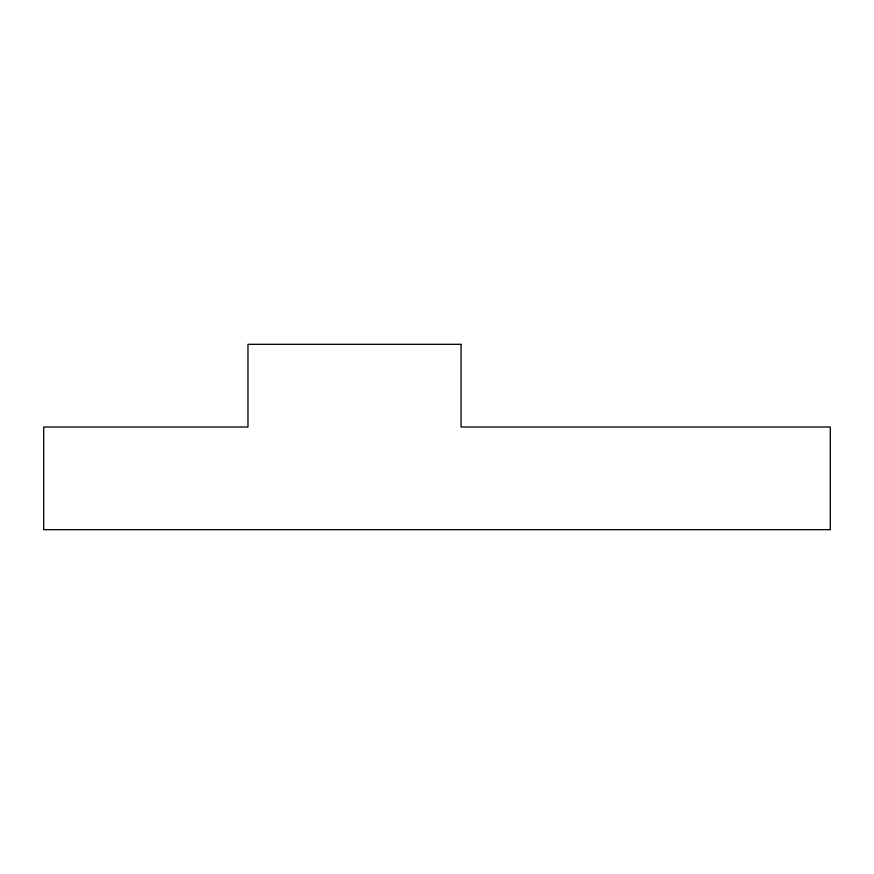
<?xml version="1.0" encoding="UTF-8"?>
<svg xmlns="http://www.w3.org/2000/svg" width="874" height="874" viewBox="0 0 874 874"><rect width="100%" height="100%" fill="white"/><g stroke="black" fill="none" stroke-linecap="round" stroke-linejoin="round"><path stroke-width="1.31" d="M461.046 344.323L247.976 344.323L247.976 427.015L43.7 427.015L43.7 529.677L830.3 529.677L830.3 427.015L461.046 427.015L461.046 344.323"/></g></svg>
